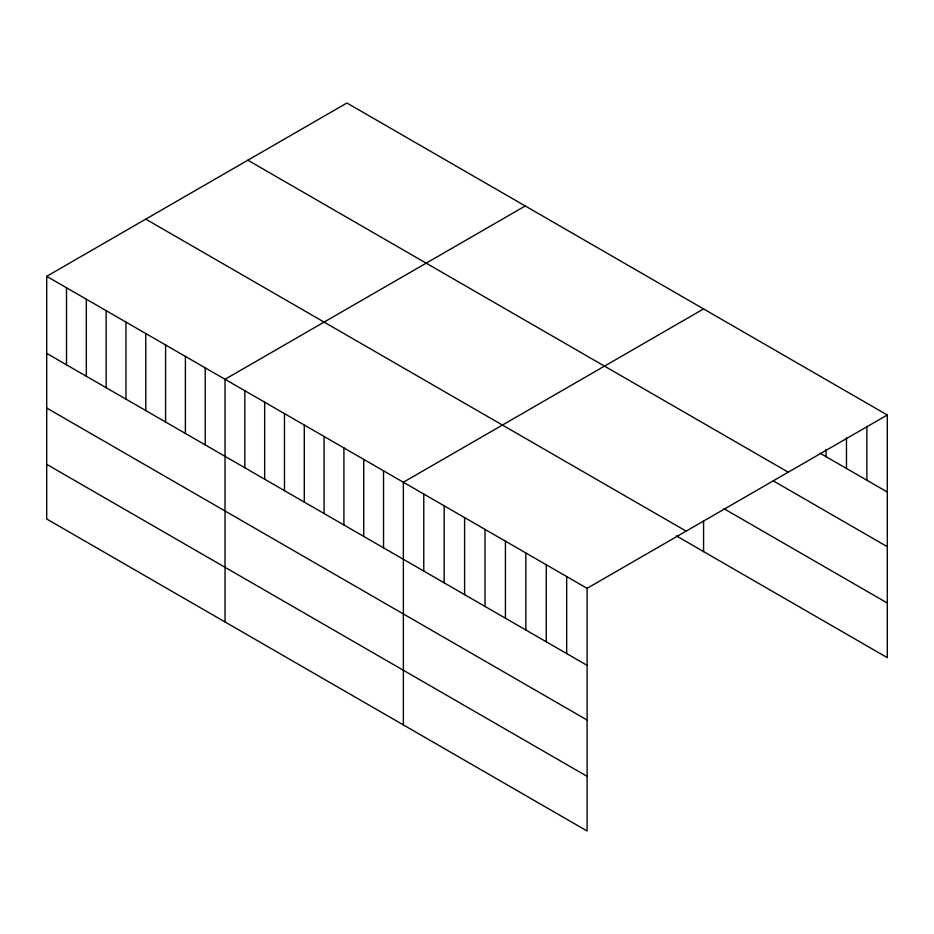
<?xml version="1.0" encoding="UTF-8"?>
<svg xmlns="http://www.w3.org/2000/svg" width="934" height="934" viewBox="0 0 934 934"><rect width="100%" height="100%" fill="white"/><g stroke="black" fill="none" stroke-linecap="round" stroke-linejoin="round"><path stroke-width="1.4" d="M46.7 276.336L587.089 588.327L587.089 830.991L46.7 519L46.7 276.336L346.911 103.009L887.3 415L887.3 657.664L676.321 535.859M525.247 205.97L225.024 379.297L225.024 621.951M703.571 308.921L403.36 482.248L403.36 724.912M587.089 588.327L887.3 415M820.052 453.212L887.3 492.031M247.849 160.204L788.226 472.195M773.224 480.823L887.3 546.694M723.978 508.715L887.3 603.002M145.774 219.14L686.151 531.131M46.7 353.379L587.089 665.358M46.7 408.03L587.089 720.021M46.7 464.338L587.089 776.329M866.88 426.464L866.88 480.251M846.473 437.941L846.473 468.459M826.053 449.406L826.053 456.679M703.571 520.752L703.571 551.585M566.669 576.547L566.669 653.578M546.262 564.755L546.262 641.786M525.842 552.963L525.842 630.006M505.422 541.183L505.422 618.215M485.015 529.391L485.015 606.435M464.595 517.611L464.595 594.643M444.187 505.819L444.187 582.863M423.767 494.039L423.767 571.071M383.535 470.806L383.535 547.849M363.723 459.376L363.723 536.408M343.91 447.935L343.91 524.966M324.098 436.493L324.098 513.525M304.286 425.052L304.286 502.083M284.473 413.61L284.473 490.654M264.661 402.169L264.661 479.212M244.836 390.739L244.836 467.771M205.211 367.856L205.211 444.888M185.399 356.414L185.399 433.446M165.587 344.973L165.587 422.016M145.774 333.531L145.774 410.575M125.962 322.102L125.962 399.133M106.137 310.66L106.137 387.692M86.325 299.219L86.325 376.25M66.512 287.777L66.512 364.809"/></g></svg>
